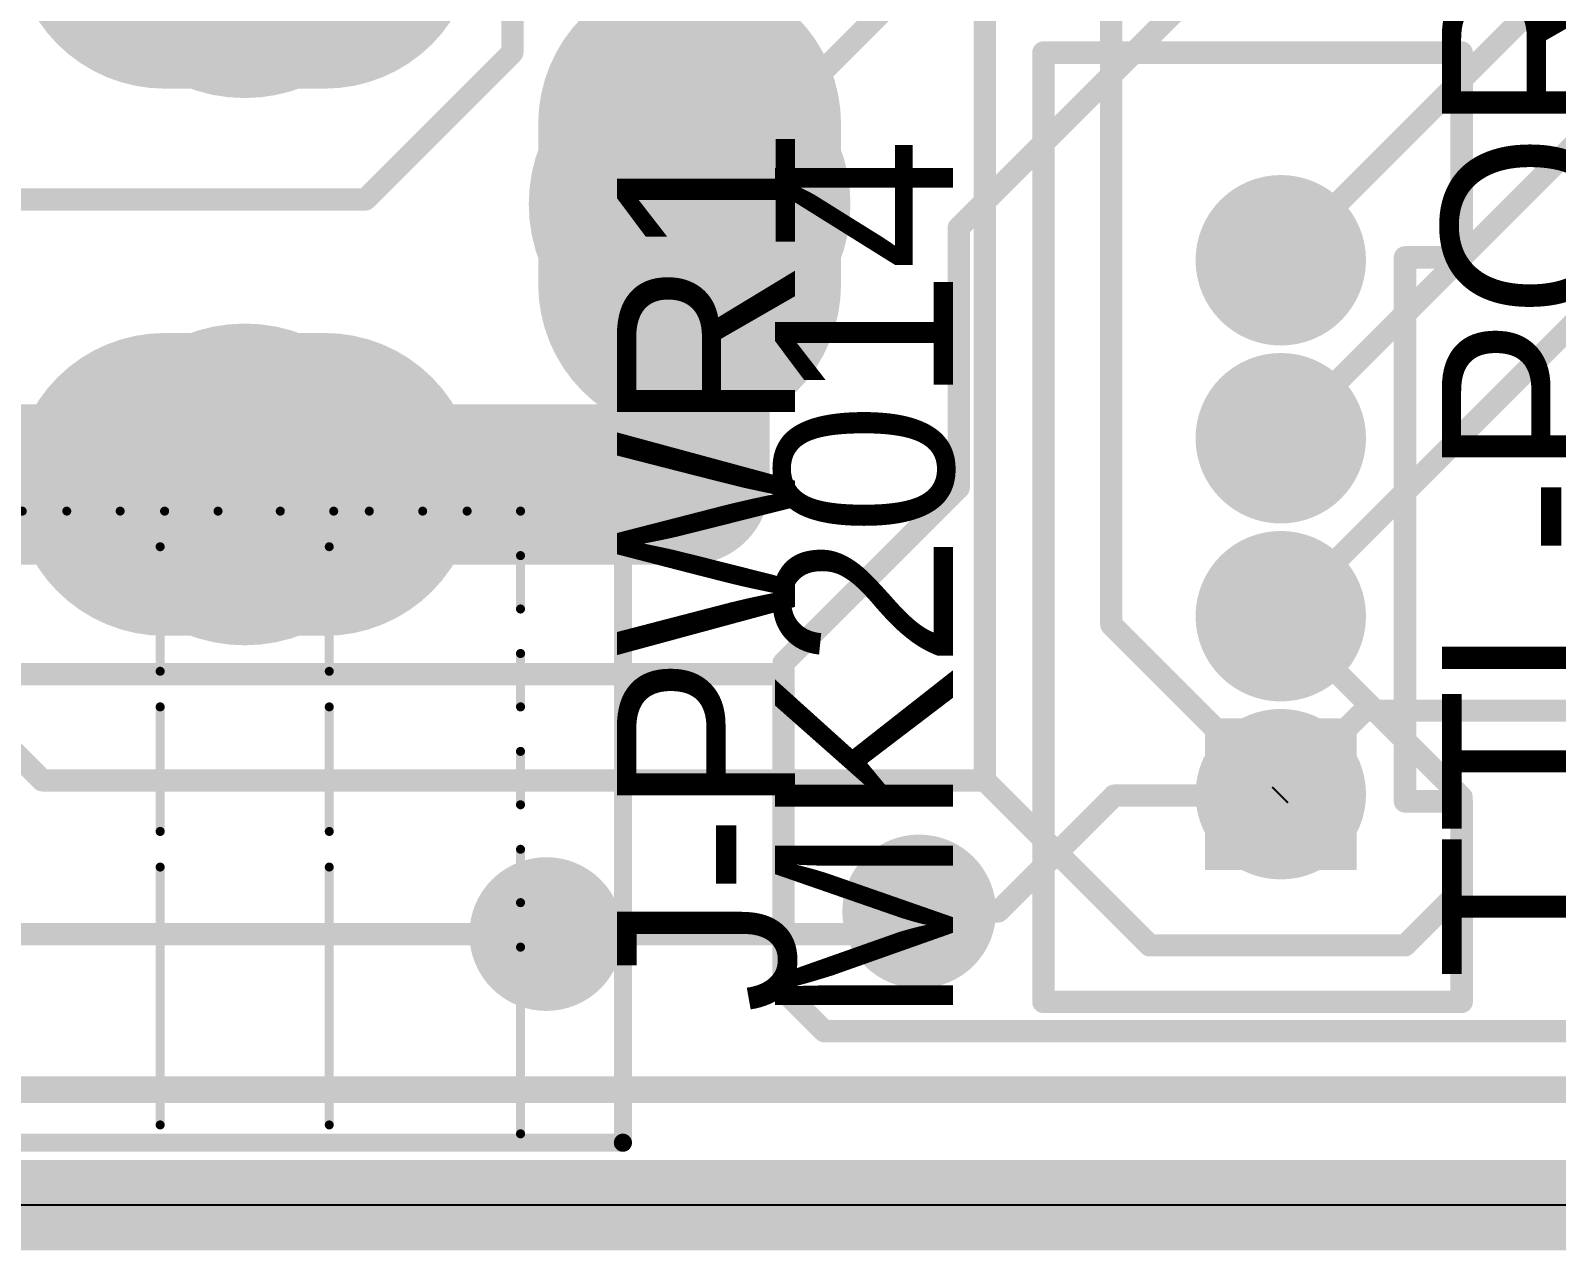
# Model space of a CAD drawing. Extents: x 50.3 to 133.3, y 75.7 to 118.9.
# Drawn here: x 62.15 to 79.3, y 75.69 to 89.4 of the extents above; entities that cross this region are included whole.
import ezdxf

# ---------------------------------------------------------------- set-up
doc = ezdxf.new("R2010")
doc.units = 0
doc.layers.get('0').update_dxf_attribs({"linetype": 'CONTINUOUS'})
for name, color, linetype in [('BOTTOMLAYER', 5, 'CONTINUOUS'), ('BOTTOMSOLDER', 6, 'CONTINUOUS'), ('INTERNALPLANE1', 76, 'CONTINUOUS'), ('INTERNALPLANE2', 16, 'CONTINUOUS'), ('KEEPOUTLAYER', 6, 'CONTINUOUS'), ('MECHANICAL1', 6, 'CONTINUOUS'), ('MULTILAYER', 9, 'CONTINUOUS'), ('PADHOLELAYER', 156, 'CONTINUOUS'), ('TOPLAYER', 1, 'CONTINUOUS'), ('TOPOVERLAY', 2, 'CONTINUOUS'), ('TOPSOLDER', 216, 'CONTINUOUS'), ('VIAHOLELAYER', 16, 'CONTINUOUS')]:
    doc.layers.add(name, color=color, linetype=linetype)

# ---------------------------------------------------------------- blocks, each defined once
blk = doc.blocks.new('DC______25')
at = {"layer": 'BOTTOMLAYER', "const_width": 3.2}
for points in [[(-1.6, 3.075), (-3.4, 3.075)], [(2.5, 0.975), (2.5, -0.825)], [(-1.6, -3.075), (-3.4, -3.075)]]:
    blk.add_lwpolyline(points, dxfattribs=at)
at = {"layer": 'BOTTOMLAYER', "const_width": 1.6}
for points in [[(-4.2, 3.075, 1), (-2.6, 3.075, 1)], [(-2.4, 3.075, 1), (-0.8, 3.075, 1)], [(1.7, 0.975, 1), (3.3, 0.975, 1)], [(1.7, -0.825, 1), (3.3, -0.825, 1)], [(-4.2, -3.075, 1), (-2.6, -3.075, 1)], [(-2.4, -3.075, 1), (-0.8, -3.075, 1)]]:
    blk.add_lwpolyline(points, format="xyb", close=True, dxfattribs=at)
at = {"layer": 'BOTTOMSOLDER', "const_width": 3.403}
for points in [[(-1.6, 3.075), (-3.4, 3.075)], [(2.5, 0.975), (2.5, -0.825)], [(-1.6, -3.075), (-3.4, -3.075)]]:
    blk.add_lwpolyline(points, dxfattribs=at)
at = {"layer": 'BOTTOMSOLDER', "const_width": 1.702}
for points in [[(-4.251, 3.075, 1), (-2.549, 3.075, 1)], [(-2.451, 3.075, 1), (-0.749, 3.075, 1)], [(1.649, 0.975, 1), (3.351, 0.975, 1)], [(1.649, -0.825, 1), (3.351, -0.825, 1)], [(-4.251, -3.075, 1), (-2.549, -3.075, 1)], [(-2.451, -3.075, 1), (-0.749, -3.075, 1)]]:
    blk.add_lwpolyline(points, format="xyb", close=True, dxfattribs=at)
at = {"layer": 'INTERNALPLANE1', "const_width": 1.808}
for points in [[(-3.404, 3.075, 1), (-1.596, 3.075, 1)], [(1.596, 0.075, 1), (3.404, 0.075, 1)], [(-3.404, -3.075, 1), (-1.596, -3.075, 1)]]:
    blk.add_lwpolyline(points, format="xyb", close=True, dxfattribs=at)
at = {"layer": 'INTERNALPLANE2', "const_width": 1.808}
for points in [[(-3.404, 3.075, 1), (-1.596, 3.075, 1)], [(1.596, 0.075, 1), (3.404, 0.075, 1)], [(-3.404, -3.075, 1), (-1.596, -3.075, 1)]]:
    blk.add_lwpolyline(points, format="xyb", close=True, dxfattribs=at)
at = {"layer": 'MECHANICAL1', "const_width": 0.254}
for points in [[(-4.1, 2.575), (-4.1, 3.575)], [(-4.1, 3.575), (-0.9, 3.575)], [(-0.9, 2.575), (-0.9, 3.575)], [(2, -1.525), (2, 1.675)], [(2, 1.675), (3, 1.675)], [(3, -1.525), (3, 1.675)], [(2, -1.525), (3, -1.525)], [(-4.1, -3.575), (-4.1, -2.575)], [(-4.1, -2.575), (-0.9, -2.575)], [(-0.9, -3.575), (-0.9, -2.575)], [(-4.1, -3.575), (-0.9, -3.575)]]:
    blk.add_lwpolyline(points, dxfattribs=at)
at = {"layer": 'MECHANICAL1', "const_width": 0.127}
for points in [[(-4.164, 3.575, 1), (-4.037, 3.575, 1)], [(-4.164, 3.575, 1), (-4.037, 3.575, 1)], [(-0.964, 3.575, 1), (-0.837, 3.575, 1)], [(-0.964, 3.575, 1), (-0.837, 3.575, 1)], [(-4.164, 2.575, 1), (-4.037, 2.575, 1)], [(-0.964, 2.575, 1), (-0.837, 2.575, 1)], [(1.936, 1.675, 1), (2.063, 1.675, 1)], [(1.936, 1.675, 1), (2.063, 1.675, 1)], [(2.936, 1.675, 1), (3.063, 1.675, 1)], [(2.936, 1.675, 1), (3.063, 1.675, 1)], [(1.936, -1.525, 1), (2.063, -1.525, 1)], [(1.936, -1.525, 1), (2.063, -1.525, 1)], [(2.936, -1.525, 1), (3.063, -1.525, 1)], [(2.936, -1.525, 1), (3.063, -1.525, 1)], [(-4.164, -2.575, 1), (-4.037, -2.575, 1)], [(-4.164, -2.575, 1), (-4.037, -2.575, 1)], [(-0.964, -2.575, 1), (-0.837, -2.575, 1)], [(-0.964, -2.575, 1), (-0.837, -2.575, 1)], [(-4.164, -3.575, 1), (-4.037, -3.575, 1)], [(-4.164, -3.575, 1), (-4.037, -3.575, 1)], [(-0.964, -3.575, 1), (-0.837, -3.575, 1)], [(-0.964, -3.575, 1), (-0.837, -3.575, 1)]]:
    blk.add_lwpolyline(points, format="xyb", close=True, dxfattribs=at)
at = {"layer": 'MULTILAYER', "const_width": 3.2}
for points in [[(-1.6, 3.075), (-3.4, 3.075)], [(2.5, 0.975), (2.5, -0.825)], [(-1.6, -3.075), (-3.4, -3.075)]]:
    blk.add_lwpolyline(points, dxfattribs=at)
at = {"layer": 'MULTILAYER', "const_width": 1.6}
for points in [[(-4.2, 3.075, 1), (-2.6, 3.075, 1)], [(-2.4, 3.075, 1), (-0.8, 3.075, 1)], [(1.7, 0.975, 1), (3.3, 0.975, 1)], [(1.7, -0.825, 1), (3.3, -0.825, 1)], [(-4.2, -3.075, 1), (-2.6, -3.075, 1)], [(-2.4, -3.075, 1), (-0.8, -3.075, 1)]]:
    blk.add_lwpolyline(points, format="xyb", close=True, dxfattribs=at)
at = {"layer": 'PADHOLELAYER', "const_width": 1.3}
for points in [[(-3.15, 3.075, 1), (-1.85, 3.075, 1)], [(1.85, 0.075, 1), (3.15, 0.075, 1)], [(-3.15, -3.075, 1), (-1.85, -3.075, 1)]]:
    blk.add_lwpolyline(points, format="xyb", close=True, dxfattribs=at)
at = {"layer": 'TOPLAYER', "const_width": 3.2}
for points in [[(-1.6, 3.075), (-3.4, 3.075)], [(2.5, 0.975), (2.5, -0.825)], [(-1.6, -3.075), (-3.4, -3.075)]]:
    blk.add_lwpolyline(points, dxfattribs=at)
at = {"layer": 'TOPLAYER', "const_width": 1.6}
for points in [[(-4.2, 3.075, 1), (-2.6, 3.075, 1)], [(-2.4, 3.075, 1), (-0.8, 3.075, 1)], [(1.7, 0.975, 1), (3.3, 0.975, 1)], [(1.7, -0.825, 1), (3.3, -0.825, 1)], [(-4.2, -3.075, 1), (-2.6, -3.075, 1)], [(-2.4, -3.075, 1), (-0.8, -3.075, 1)]]:
    blk.add_lwpolyline(points, format="xyb", close=True, dxfattribs=at)
at = {"layer": 'TOPOVERLAY'}
for points, const_width in [([(-6.75, -10.473), (-6.75, 3.175)], 0.203), ([(-6.75, 3.175), (1.75, 3.175)], 0.203), ([(1.75, -10.473), (1.75, 3.175)], 0.203), ([(-5.6, -3.375), (-5, -3.375)], 0.102), ([(-4.5, -3.375), (-3.9, -3.375)], 0.102), ([(-3.4, -3.375), (-2.8, -3.375)], 0.102), ([(-2.1, -3.375), (-1.5, -3.375)], 0.102), ([(-1.1, -3.375), (-0.5, -3.375)], 0.102), ([(0, -3.375), (0.6, -3.375)], 0.102), ([(-3.45, -5.175), (-3.45, -3.775)], 0.102), ([(-1.55, -5.175), (-1.55, -3.775)], 0.102), ([(-5.6, -4.475), (-5.6, -3.875)], 0.102), ([(0.6, -4.475), (0.6, -3.875)], 0.102), ([(-5.6, -5.575), (-5.6, -4.975)], 0.102), ([(0.6, -5.575), (0.6, -4.975)], 0.102), ([(-3.45, -6.975), (-3.45, -5.575)], 0.102), ([(-1.55, -6.975), (-1.55, -5.575)], 0.102), ([(-5.6, -6.675), (-5.6, -6.075)], 0.102), ([(0.6, -6.675), (0.6, -6.075)], 0.102), ([(-5.6, -7.775), (-5.6, -7.175)], 0.102), ([(0.6, -7.775), (0.6, -7.175)], 0.102), ([(-3.45, -10.273), (-3.45, -7.375)], 0.102), ([(-1.55, -10.273), (-1.55, -7.375)], 0.102), ([(-5.6, -10.373), (-5.6, -8.275)], 0.102), ([(0.6, -10.373), (0.6, -8.275)], 0.102), ([(-6.75, -10.473), (1.75, -10.473)], 0.203)]:
    blk.add_lwpolyline(points, dxfattribs=dict(at, const_width=const_width))
for points, const_width in [([(-6.801, 3.175, 1), (-6.699, 3.175, 1)], 0.102), ([(-6.801, 3.175, 1), (-6.699, 3.175, 1)], 0.102), ([(1.699, 3.175, 1), (1.801, 3.175, 1)], 0.102), ([(1.699, 3.175, 1), (1.801, 3.175, 1)], 0.102), ([(-5.625, -3.375, 1), (-5.575, -3.375, 1)], 0.0508), ([(-5.025, -3.375, 1), (-4.975, -3.375, 1)], 0.0508), ([(-4.525, -3.375, 1), (-4.475, -3.375, 1)], 0.0508), ([(-3.925, -3.375, 1), (-3.875, -3.375, 1)], 0.0508), ([(-3.426, -3.375, 1), (-3.375, -3.375, 1)], 0.0508), ([(-2.825, -3.375, 1), (-2.775, -3.375, 1)], 0.0508), ([(-2.126, -3.375, 1), (-2.075, -3.375, 1)], 0.0508), ([(-1.525, -3.375, 1), (-1.475, -3.375, 1)], 0.0508), ([(-1.126, -3.375, 1), (-1.075, -3.375, 1)], 0.0508), ([(-0.525, -3.375, 1), (-0.475, -3.375, 1)], 0.0508), ([(-0.026, -3.375, 1), (0.025, -3.375, 1)], 0.0508), ([(0.574, -3.375, 1), (0.625, -3.375, 1)], 0.0508), ([(-3.476, -3.775, 1), (-3.425, -3.775, 1)], 0.0508), ([(-1.575, -3.775, 1), (-1.525, -3.775, 1)], 0.0508), ([(-5.625, -3.875, 1), (-5.575, -3.875, 1)], 0.0508), ([(0.574, -3.875, 1), (0.625, -3.875, 1)], 0.0508), ([(-5.625, -4.475, 1), (-5.575, -4.475, 1)], 0.0508), ([(0.574, -4.475, 1), (0.625, -4.475, 1)], 0.0508), ([(-5.625, -4.975, 1), (-5.575, -4.975, 1)], 0.0508), ([(0.574, -4.975, 1), (0.625, -4.975, 1)], 0.0508), ([(-3.476, -5.175, 1), (-3.425, -5.175, 1)], 0.0508), ([(-1.575, -5.175, 1), (-1.525, -5.175, 1)], 0.0508), ([(-5.625, -5.575, 1), (-5.575, -5.575, 1)], 0.0508), ([(-3.476, -5.575, 1), (-3.425, -5.575, 1)], 0.0508), ([(-1.575, -5.575, 1), (-1.525, -5.575, 1)], 0.0508), ([(0.574, -5.575, 1), (0.625, -5.575, 1)], 0.0508), ([(-5.625, -6.075, 1), (-5.575, -6.075, 1)], 0.0508), ([(0.574, -6.075, 1), (0.625, -6.075, 1)], 0.0508), ([(-5.625, -6.675, 1), (-5.575, -6.675, 1)], 0.0508), ([(0.574, -6.675, 1), (0.625, -6.675, 1)], 0.0508), ([(-3.476, -6.975, 1), (-3.425, -6.975, 1)], 0.0508), ([(-1.575, -6.975, 1), (-1.525, -6.975, 1)], 0.0508), ([(-5.625, -7.175, 1), (-5.575, -7.175, 1)], 0.0508), ([(0.574, -7.175, 1), (0.625, -7.175, 1)], 0.0508), ([(-3.476, -7.375, 1), (-3.425, -7.375, 1)], 0.0508), ([(-1.575, -7.375, 1), (-1.525, -7.375, 1)], 0.0508), ([(-5.625, -7.775, 1), (-5.575, -7.775, 1)], 0.0508), ([(0.574, -7.775, 1), (0.625, -7.775, 1)], 0.0508), ([(-5.625, -8.275, 1), (-5.575, -8.275, 1)], 0.0508), ([(0.574, -8.275, 1), (0.625, -8.275, 1)], 0.0508), ([(-3.476, -10.273, 1), (-3.425, -10.273, 1)], 0.0508), ([(-1.575, -10.273, 1), (-1.525, -10.273, 1)], 0.0508), ([(-6.801, -10.473, 1), (-6.699, -10.473, 1)], 0.102), ([(-6.801, -10.473, 1), (-6.699, -10.473, 1)], 0.102), ([(-5.625, -10.373, 1), (-5.575, -10.373, 1)], 0.0508), ([(0.574, -10.373, 1), (0.625, -10.373, 1)], 0.0508), ([(1.699, -10.473, 1), (1.801, -10.473, 1)], 0.102), ([(1.699, -10.473, 1), (1.801, -10.473, 1)], 0.102)]:
    blk.add_lwpolyline(points, format="xyb", close=True, dxfattribs=dict(at, const_width=const_width))
at = {"layer": 'TOPSOLDER', "const_width": 3.403}
for points in [[(-1.6, 3.075), (-3.4, 3.075)], [(2.5, 0.975), (2.5, -0.825)], [(-1.6, -3.075), (-3.4, -3.075)]]:
    blk.add_lwpolyline(points, dxfattribs=at)
at = {"layer": 'TOPSOLDER', "const_width": 1.702}
for points in [[(-4.251, 3.075, 1), (-2.549, 3.075, 1)], [(-2.451, 3.075, 1), (-0.749, 3.075, 1)], [(1.649, 0.975, 1), (3.351, 0.975, 1)], [(1.649, -0.825, 1), (3.351, -0.825, 1)], [(-4.251, -3.075, 1), (-2.549, -3.075, 1)], [(-2.451, -3.075, 1), (-0.749, -3.075, 1)]]:
    blk.add_lwpolyline(points, format="xyb", close=True, dxfattribs=at)
blk = doc.blocks.new('DIP4MULEX_2_0MM_68')
at = {"layer": 'BOTTOMLAYER', "const_width": 0.75}
for points in [[(-1.375, 0, 1), (-0.625, 0, 1)], [(0.625, 0, 1), (1.375, 0, 1)], [(2.625, 0, 1), (3.375, 0, 1)]]:
    blk.add_lwpolyline(points, format="xyb", close=True, dxfattribs=at)
at = {"layer": 'BOTTOMLAYER'}
blk.add_solid([(-3.75, -0.75), (-2.25, -0.75), (-3.75, 0.75), (-2.25, 0.75)], dxfattribs=at)
at = {"layer": 'BOTTOMSOLDER', "const_width": 0.852}
for points in [[(-1.426, 0, 1), (-0.574, 0, 1)], [(0.574, 0, 1), (1.426, 0, 1)], [(2.574, 0, 1), (3.426, 0, 1)]]:
    blk.add_lwpolyline(points, format="xyb", close=True, dxfattribs=at)
at = {"layer": 'BOTTOMSOLDER'}
blk.add_solid([(-3.852, -0.852), (-2.148, -0.852), (-3.852, 0.852), (-2.148, 0.852)], dxfattribs=at)
at = {"layer": 'INTERNALPLANE1', "const_width": 0.958}
for points in [[(-3.479, 0, 1), (-2.521, 0, 1)], [(-1.479, 0, 1), (-0.521, 0, 1)], [(0.521, 0, 1), (1.479, 0, 1)], [(2.521, 0, 1), (3.479, 0, 1)]]:
    blk.add_lwpolyline(points, format="xyb", close=True, dxfattribs=at)
at = {"layer": 'INTERNALPLANE2', "const_width": 0.958}
for points in [[(-3.479, 0, 1), (-2.521, 0, 1)], [(-1.479, 0, 1), (-0.521, 0, 1)], [(0.521, 0, 1), (1.479, 0, 1)], [(2.521, 0, 1), (3.479, 0, 1)]]:
    blk.add_lwpolyline(points, format="xyb", close=True, dxfattribs=at)
at = {"layer": 'MULTILAYER', "const_width": 0.75}
for points in [[(-1.375, 0, 1), (-0.625, 0, 1)], [(0.625, 0, 1), (1.375, 0, 1)], [(2.625, 0, 1), (3.375, 0, 1)]]:
    blk.add_lwpolyline(points, format="xyb", close=True, dxfattribs=at)
at = {"layer": 'MULTILAYER'}
blk.add_solid([(-3.75, -0.75), (-2.25, -0.75), (-3.75, 0.75), (-2.25, 0.75)], dxfattribs=at)
at = {"layer": 'PADHOLELAYER', "const_width": 0.45}
for points in [[(-3.225, 0, 1), (-2.775, 0, 1)], [(-1.225, 0, 1), (-0.775, 0, 1)], [(0.775, 0, 1), (1.225, 0, 1)], [(2.775, 0, 1), (3.225, 0, 1)]]:
    blk.add_lwpolyline(points, format="xyb", close=True, dxfattribs=at)
at = {"layer": 'TOPLAYER', "const_width": 0.75}
for points in [[(-1.375, 0, 1), (-0.625, 0, 1)], [(0.625, 0, 1), (1.375, 0, 1)], [(2.625, 0, 1), (3.375, 0, 1)]]:
    blk.add_lwpolyline(points, format="xyb", close=True, dxfattribs=at)
at = {"layer": 'TOPLAYER'}
blk.add_solid([(-3.75, -0.75), (-2.25, -0.75), (-3.75, 0.75), (-2.25, 0.75)], dxfattribs=at)
at = {"layer": 'TOPOVERLAY', "const_width": 0.254}
for points in [[(-5.334, 2.667), (-5.334, -2.032)], [(-5.334, 2.667), (5.334, 2.667)], [(5.334, 2.667), (5.334, -2.032)], [(-3.08, -1.397), (3.032, -1.397)], [(-3.08, -1.397), (-3.08, -2.032)], [(3.032, -1.397), (3.032, -2.032)], [(-5.334, -2.032), (-3.08, -2.032)], [(3.032, -2.032), (5.334, -2.032)]]:
    blk.add_lwpolyline(points, dxfattribs=at)
at = {"layer": 'TOPOVERLAY', "const_width": 0.127}
for points in [[(-5.397, 2.667, 1), (-5.27, 2.667, 1)], [(-5.397, 2.667, 1), (-5.27, 2.667, 1)], [(5.27, 2.667, 1), (5.397, 2.667, 1)], [(5.27, 2.667, 1), (5.397, 2.667, 1)], [(-3.144, -1.397, 1), (-3.017, -1.397, 1)], [(-3.144, -1.397, 1), (-3.017, -1.397, 1)], [(2.968, -1.397, 1), (3.095, -1.397, 1)], [(2.968, -1.397, 1), (3.095, -1.397, 1)], [(-5.397, -2.032, 1), (-5.27, -2.032, 1)], [(-5.397, -2.032, 1), (-5.27, -2.032, 1)], [(-3.144, -2.032, 1), (-3.017, -2.032, 1)], [(-3.144, -2.032, 1), (-3.017, -2.032, 1)], [(2.968, -2.032, 1), (3.095, -2.032, 1)], [(2.968, -2.032, 1), (3.095, -2.032, 1)], [(5.27, -2.032, 1), (5.397, -2.032, 1)], [(5.27, -2.032, 1), (5.397, -2.032, 1)]]:
    blk.add_lwpolyline(points, format="xyb", close=True, dxfattribs=at)
at = {"layer": 'TOPSOLDER', "const_width": 0.852}
for points in [[(-1.426, 0, 1), (-0.574, 0, 1)], [(0.574, 0, 1), (1.426, 0, 1)], [(2.574, 0, 1), (3.426, 0, 1)]]:
    blk.add_lwpolyline(points, format="xyb", close=True, dxfattribs=at)
at = {"layer": 'TOPSOLDER'}
blk.add_solid([(-3.852, -0.852), (-2.148, -0.852), (-3.852, 0.852), (-2.148, 0.852)], dxfattribs=at)

msp = doc.modelspace()

# ---------------------------------------------------------------- linework, layer by layer
at = {"layer": 'BOTTOMLAYER'}
for points, const_width in [([(72.581, 87.185), (75.438, 90.043)], 0.25), ([(69.556, 84.301), (69.556, 87.451)], 1.8), ([(76.2, 84.82), (79.523, 88.143)], 0.25), ([(76.2, 82.82), (81.073, 87.693)], 0.25), ([(72.581, 84.264), (72.581, 87.185)], 0.25), ([(60.026, 84.301), (64.556, 84.301)], 1.8), ([(64.556, 84.301), (69.556, 84.301)], 1.8), ([(70.612, 82.296), (72.581, 84.264)], 0.25), ([(70.612, 78.613), (70.612, 82.296)], 0.25), ([(60.218, 82.169), (70.612, 82.169)], 0.25), ([(76.2, 80.82), (77.138, 81.758)], 0.25), ([(77.138, 81.758), (87.991, 81.758)], 0.25), ([(73.025, 79.502), (74.327, 80.804)], 0.25), ([(74.327, 80.804), (76.184, 80.804)], 0.25), ([(75.771, 80.391), (76.184, 80.804)], 0.25), ([(76.184, 80.804), (76.2, 80.82)], 0.25), ([(72.136, 79.502), (73.025, 79.502)], 0.25), ([(62.016, 79.248), (67.945, 79.248)], 0.25), ([(70.612, 78.613), (71.069, 78.156)], 0.25), ([(71.069, 78.156), (83.414, 78.156)], 0.25)]:
    msp.add_lwpolyline(points, dxfattribs=dict(at, const_width=const_width))
for points, const_width in [([(69.106, 87.451, 1), (70.006, 87.451, 1)], 0.9), ([(72.518, 87.185, 1), (72.643, 87.185, 1)], 0.125), ([(72.518, 87.185, 1), (72.643, 87.185, 1)], 0.125), ([(64.106, 84.301, 1), (65.006, 84.301, 1)], 0.9), ([(64.106, 84.301, 1), (65.006, 84.301, 1)], 0.9), ([(69.106, 84.301, 1), (70.006, 84.301, 1)], 0.9), ([(69.106, 84.301, 1), (70.006, 84.301, 1)], 0.9), ([(76.138, 84.82, 1), (76.262, 84.82, 1)], 0.125), ([(72.518, 84.264, 1), (72.643, 84.264, 1)], 0.125), ([(72.518, 84.264, 1), (72.643, 84.264, 1)], 0.125), ([(76.138, 82.82, 1), (76.262, 82.82, 1)], 0.125), ([(70.55, 82.296, 1), (70.674, 82.296, 1)], 0.125), ([(70.55, 82.296, 1), (70.674, 82.296, 1)], 0.125), ([(70.55, 82.169, 1), (70.674, 82.169, 1)], 0.125), ([(77.075, 81.758, 1), (77.2, 81.758, 1)], 0.125), ([(77.075, 81.758, 1), (77.2, 81.758, 1)], 0.125), ([(74.264, 80.804, 1), (74.389, 80.804, 1)], 0.125), ([(74.264, 80.804, 1), (74.389, 80.804, 1)], 0.125), ([(76.121, 80.804, 1), (76.246, 80.804, 1)], 0.125), ([(76.121, 80.804, 1), (76.246, 80.804, 1)], 0.125), ([(76.121, 80.804, 1), (76.246, 80.804, 1)], 0.125), ([(76.138, 80.82, 1), (76.262, 80.82, 1)], 0.125), ([(76.138, 80.82, 1), (76.262, 80.82, 1)], 0.125), ([(75.708, 80.391, 1), (75.833, 80.391, 1)], 0.125), ([(71.819, 79.502, 1), (72.453, 79.502, 1)], 0.635), ([(67.627, 79.248, 1), (68.263, 79.248, 1)], 0.635), ([(72.074, 79.502, 1), (72.198, 79.502, 1)], 0.125), ([(72.963, 79.502, 1), (73.087, 79.502, 1)], 0.125), ([(72.963, 79.502, 1), (73.087, 79.502, 1)], 0.125), ([(67.883, 79.248, 1), (68.007, 79.248, 1)], 0.125), ([(70.55, 78.613, 1), (70.674, 78.613, 1)], 0.125), ([(70.55, 78.613, 1), (70.674, 78.613, 1)], 0.125), ([(71.007, 78.156, 1), (71.132, 78.156, 1)], 0.125), ([(71.007, 78.156, 1), (71.132, 78.156, 1)], 0.125)]:
    msp.add_lwpolyline(points, format="xyb", close=True, dxfattribs=dict(at, const_width=const_width))
at = {"layer": 'BOTTOMSOLDER', "const_width": 0.737}
for points in [[(71.768, 79.502, 1), (72.504, 79.502, 1)], [(67.577, 79.248, 1), (68.313, 79.248, 1)]]:
    msp.add_lwpolyline(points, format="xyb", close=True, dxfattribs=at)
at = {"layer": 'INTERNALPLANE1'}
msp.add_line((132.8, 76.2), (50.8, 76.2), dxfattribs=at)
at = {"layer": 'INTERNALPLANE1', "const_width": 0.864}
for points in [[(71.704, 79.502, 1), (72.568, 79.502, 1)], [(67.513, 79.248, 1), (68.377, 79.248, 1)]]:
    msp.add_lwpolyline(points, format="xyb", close=True, dxfattribs=at)
at = {"layer": 'INTERNALPLANE1', "const_width": 1.016}
msp.add_lwpolyline([(50.8, 76.2), (132.8, 76.2)], dxfattribs=at)
at = {"layer": 'INTERNALPLANE2'}
msp.add_line((132.8, 76.2), (50.8, 76.2), dxfattribs=at)
at = {"layer": 'INTERNALPLANE2', "const_width": 0.864}
for points in [[(71.704, 79.502, 1), (72.568, 79.502, 1)], [(67.513, 79.248, 1), (68.377, 79.248, 1)]]:
    msp.add_lwpolyline(points, format="xyb", close=True, dxfattribs=at)
at = {"layer": 'INTERNALPLANE2', "const_width": 1.016}
msp.add_lwpolyline([(50.8, 76.2), (132.8, 76.2)], dxfattribs=at)
at = {"layer": 'KEEPOUTLAYER', "const_width": 0.3}
msp.add_lwpolyline([(54.723, 77.5), (128.877, 77.5)], dxfattribs=at)
at = {"layer": 'MULTILAYER', "const_width": 0.635}
for points in [[(71.819, 79.502, 1), (72.453, 79.502, 1)], [(67.627, 79.248, 1), (68.263, 79.248, 1)]]:
    msp.add_lwpolyline(points, format="xyb", close=True, dxfattribs=at)
at = {"layer": 'TOPLAYER'}
for points, const_width in [([(72.873, 80.975), (72.873, 97.409)], 0.25), ([(67.564, 89.154), (67.564, 93.653)], 0.25), ([(74.295, 82.725), (74.295, 92.202)], 0.25), ([(76.2, 86.82), (79.641, 90.261)], 0.25), ([(69.556, 87.451), (71.755, 89.65)], 0.254), ([(65.913, 87.503), (67.564, 89.154)], 0.25), ([(60.833, 87.503), (65.913, 87.503)], 0.25), ([(74.295, 82.725), (76.2, 80.82)], 0.25), ([(76.2, 82.82), (78.232, 80.788)], 0.25), ([(60.833, 82.423), (62.281, 80.975)], 0.25), ([(62.281, 80.975), (72.873, 80.975)], 0.25), ([(72.873, 80.975), (74.727, 79.121)], 0.25), ([(78.232, 79.756), (78.232, 80.788)], 0.25), ([(77.597, 79.121), (78.232, 79.756)], 0.25), ([(71.882, 79.248), (72.136, 79.502)], 0.25), ([(67.945, 79.248), (71.882, 79.248)], 0.25), ([(74.727, 79.121), (77.597, 79.121)], 0.25)]:
    msp.add_lwpolyline(points, dxfattribs=dict(at, const_width=const_width))
for points, const_width in [([(67.502, 89.154, 1), (67.626, 89.154, 1)], 0.125), ([(67.502, 89.154, 1), (67.626, 89.154, 1)], 0.125), ([(65.851, 87.503, 1), (65.975, 87.503, 1)], 0.125), ([(65.851, 87.503, 1), (65.975, 87.503, 1)], 0.125), ([(69.493, 87.451, 1), (69.62, 87.451, 1)], 0.127), ([(76.138, 86.82, 1), (76.262, 86.82, 1)], 0.125), ([(74.233, 82.725, 1), (74.357, 82.725, 1)], 0.125), ([(74.233, 82.725, 1), (74.357, 82.725, 1)], 0.125), ([(76.138, 82.82, 1), (76.262, 82.82, 1)], 0.125), ([(62.218, 80.975, 1), (62.343, 80.975, 1)], 0.125), ([(62.218, 80.975, 1), (62.343, 80.975, 1)], 0.125), ([(72.81, 80.975, 1), (72.935, 80.975, 1)], 0.125), ([(72.81, 80.975, 1), (72.935, 80.975, 1)], 0.125), ([(72.81, 80.975, 1), (72.935, 80.975, 1)], 0.125), ([(76.138, 80.82, 1), (76.262, 80.82, 1)], 0.125), ([(78.17, 80.788, 1), (78.294, 80.788, 1)], 0.125), ([(78.17, 80.788, 1), (78.294, 80.788, 1)], 0.125), ([(71.819, 79.502, 1), (72.453, 79.502, 1)], 0.635), ([(67.627, 79.248, 1), (68.263, 79.248, 1)], 0.635), ([(78.17, 79.756, 1), (78.294, 79.756, 1)], 0.125), ([(78.17, 79.756, 1), (78.294, 79.756, 1)], 0.125), ([(72.074, 79.502, 1), (72.198, 79.502, 1)], 0.125), ([(67.883, 79.248, 1), (68.007, 79.248, 1)], 0.125), ([(71.82, 79.248, 1), (71.944, 79.248, 1)], 0.125), ([(71.82, 79.248, 1), (71.944, 79.248, 1)], 0.125), ([(74.664, 79.121, 1), (74.789, 79.121, 1)], 0.125), ([(74.664, 79.121, 1), (74.789, 79.121, 1)], 0.125), ([(77.535, 79.121, 1), (77.659, 79.121, 1)], 0.125), ([(77.535, 79.121, 1), (77.659, 79.121, 1)], 0.125)]:
    msp.add_lwpolyline(points, format="xyb", close=True, dxfattribs=dict(at, const_width=const_width))
at = {"layer": 'TOPSOLDER', "const_width": 0.737}
for points in [[(71.768, 79.502, 1), (72.504, 79.502, 1)], [(67.577, 79.248, 1), (68.313, 79.248, 1)]]:
    msp.add_lwpolyline(points, format="xyb", close=True, dxfattribs=at)
at = {"layer": 'VIAHOLELAYER', "const_width": 0.356}
for points in [[(71.958, 79.502, 1), (72.314, 79.502, 1)], [(67.767, 79.248, 1), (68.123, 79.248, 1)]]:
    msp.add_lwpolyline(points, format="xyb", close=True, dxfattribs=at)

# ---------------------------------------------------------------- block references
msp.add_blockref('DC______25', (67.056, 87.376))
at = {"rotation": 90}
msp.add_blockref('DIP4MULEX_2_0MM_68', (76.2, 83.82), dxfattribs=at)

# ---------------------------------------------------------------- texts
at = {"layer": 'TOPOVERLAY'}
for s, p in [('TTL-PORT2', (80.01, 78.74)), ('J-PWR1', (70.739, 78.359)), ('MK2014', (72.517, 78.232))]:
    msp.add_text(s, height=2, rotation=90, dxfattribs=at).set_placement(p)

doc.saveas('drawing.dxf')
